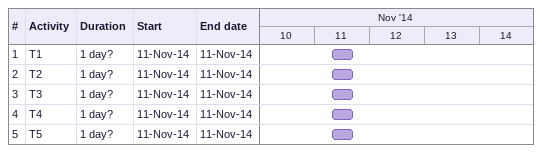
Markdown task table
| ID | Task | Duration | Start | Finish |
|---|---|---|---|---|
| 1 | T1 | 1d? | 2014-11-11 | 2014-11-11 |
| 2 | T2 | 1d? | 2014-11-11 | 2014-11-11 |
| 3 | T3 | 1d? | 2014-11-11 | 2014-11-11 |
| 4 | T4 | 1d? | 2014-11-11 | 2014-11-11 |
| 5 | T5 | 1d? | 2014-11-11 | 2014-11-11 |
